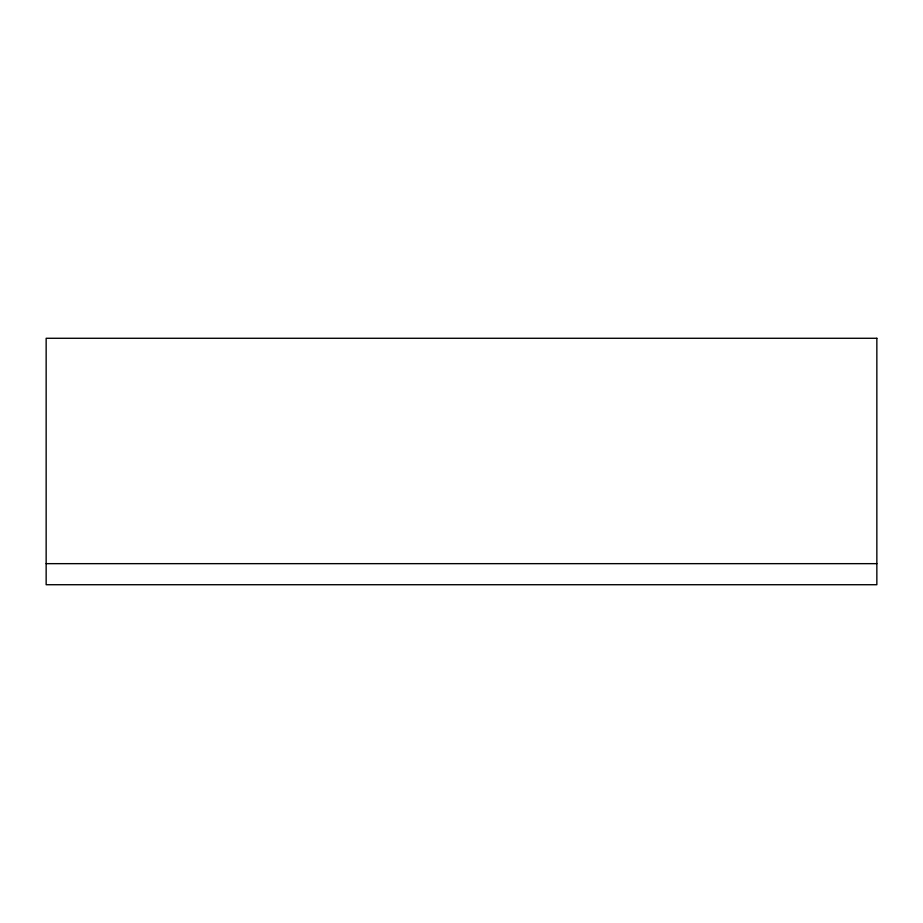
<?xml version="1.0" encoding="UTF-8"?>
<svg xmlns="http://www.w3.org/2000/svg" width="923" height="923" viewBox="0 0 923 923"><rect width="100%" height="100%" fill="white"/><g stroke="black" fill="none" stroke-linecap="round" stroke-linejoin="round"><path stroke-width="1.38" d="M46.15 563.653L876.85 563.653M876.85 338.279L46.15 338.279L46.15 584.721L876.85 584.721L876.85 338.279"/></g></svg>
